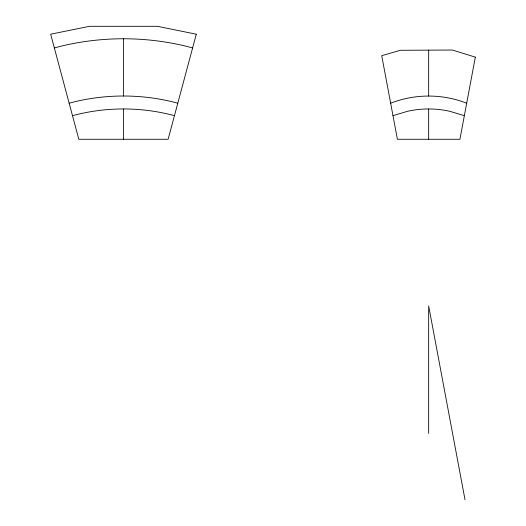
<?xml version="1.0" encoding="UTF-8"?>
<svg xmlns="http://www.w3.org/2000/svg" width="526" height="526" viewBox="0 0 526 526"><rect width="100%" height="100%" fill="white"/><g stroke="black" fill="none" stroke-linecap="round" stroke-linejoin="round"><path stroke-width="0.79" d="M390.647 103.221C414.81 93.674 442.524 93.674 466.687 103.221M392.981 115.667L407.689 111.249A97.612 97.612 0 0 1 428.664 108.954A97.612 97.612 0 0 1 449.638 111.256L464.353 115.667M54.349 47.945L60.924 46.196A267.162 267.162 0 0 1 186.026 46.196L192.601 47.945M69.162 103.221L74.324 101.847A209.913 209.913 0 0 1 172.627 101.847L177.788 103.221M465.01 499.7L428.664 305.928L428.664 433.417M428.664 50.036L428.664 96.008M428.664 108.954L428.664 139.272M123.478 38.766L123.478 96.008M123.478 108.954L123.478 139.272M72.496 115.667A196.967 196.967 0 0 1 174.454 115.667M475.333 57.137L459.921 139.272L397.406 139.272L381.731 55.697L400.358 50.286L452.399 50.036L475.333 57.137M196.283 34.21L168.129 139.272L78.821 139.272L50.667 34.21L89.571 26.3L157.386 26.3L196.283 34.21"/></g></svg>
